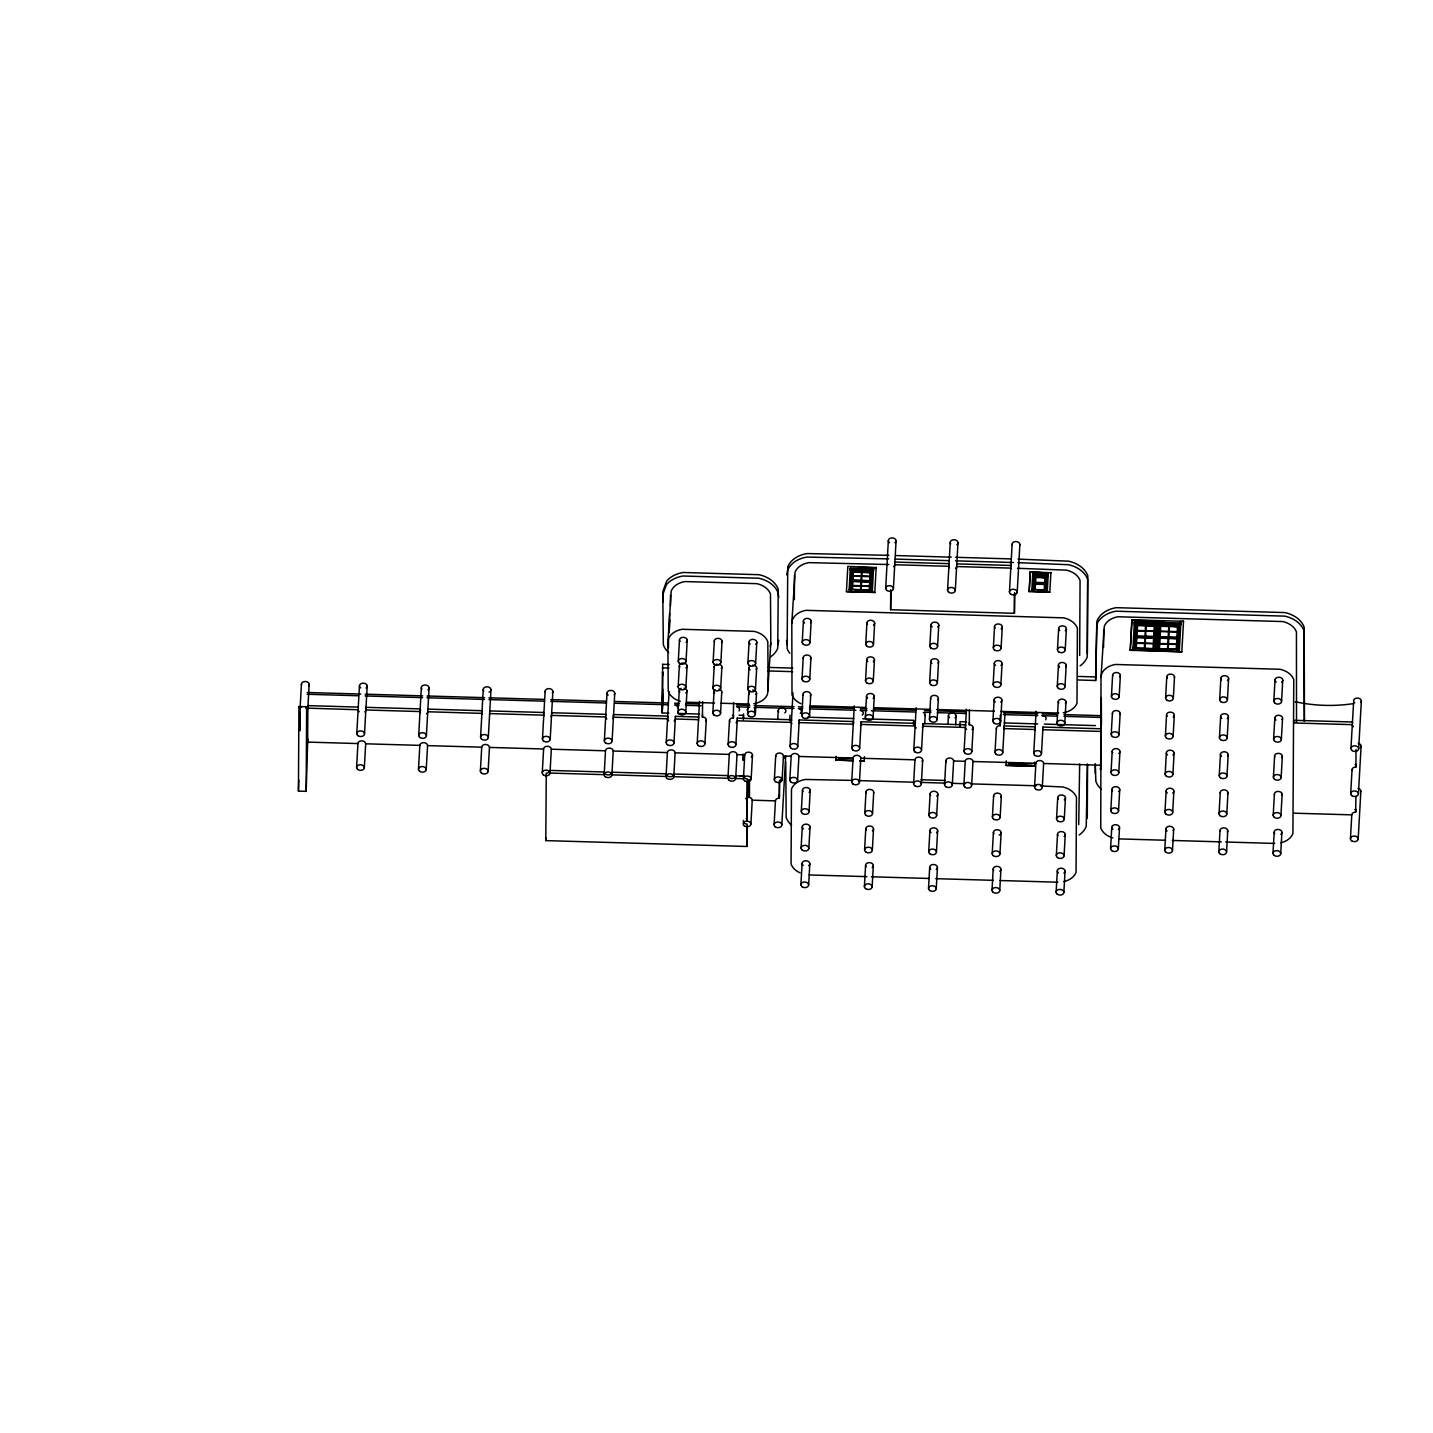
<?xml version="1.0" encoding="UTF-8"?>
<svg xmlns="http://www.w3.org/2000/svg" width="1433" height="1433" viewBox="0 0 1433 1433"><rect width="100%" height="100%" fill="white"/><g stroke="black" fill="none" stroke-linecap="round" stroke-linejoin="round"><path stroke-width="1.5" d="M298.44 791.106L298.906 706.541L306.644 706.756L307.844 708.278L307.647 742.097L306.178 791.338L298.44 791.106L298.781 779.91M299.981 729.2L300.106 708.045L298.906 706.541M300.106 730.776L300.214 711.735M306.178 791.338L306.644 706.756M747.166 826.286L746.915 846.473L545.776 840.616L546.26 775.36M668.799 713.15L662.225 712.953L662.637 664.321M662.942 601.985L662.995 591.077L666.578 581.225A27.191 19.793 3.2 0 1 683.147 572.484L759.096 574.705A27.191 19.793 3.2 0 1 778.244 589.268L777.743 648.146A27.191 19.793 3.2 0 1 770.649 656.816M753.776 703.746A19.381 14.115 3.2 0 0 767.533 694.163L770.811 643.184L770.488 594.05A19.381 14.115 3.2 0 0 756.857 583.661L684.938 581.565A19.381 14.115 3.2 0 0 671.181 591.148L667.868 642.862L668.226 691.279A19.381 14.115 3.2 0 0 680.263 701.239M668.459 647.806L668.495 639.225M669.892 619.826L669.175 632.795L669.623 613.342M670.483 605.89L670.519 595.161M705.735 721.301A3.869 2.812 3.2 0 0 702.403 716.966L702.618 701.615M729.97 721.999A3.869 2.812 3.2 0 1 733.356 717.879L733.571 702.528M743.154 753.973L743.118 760.421L743.333 756.893M743.351 719.617L743.369 715.318L738.98 715.192M743.53 718.238L743.566 713.939M746.915 846.473L747.166 824.1A3.869 2.812 3.2 0 1 743.458 820.446M546.134 775.772L546.278 773.121A3.869 2.812 3.2 0 0 550.165 770.417L604.314 771.993A3.869 2.812 3.2 0 0 608.165 774.931A3.869 2.812 3.2 0 0 612.052 772.226L666.202 773.802A3.869 2.812 3.2 0 0 670.053 776.74A3.869 2.812 3.2 0 0 673.94 774.035L728.089 775.611A3.869 2.812 3.2 0 0 731.941 778.549A3.869 2.812 3.2 0 0 735.828 775.844L743.566 776.059A3.869 2.812 3.2 0 0 747.417 778.997L747.059 821.109L747.399 781.182M748.492 779.713L748.384 797.25L745.608 798.629M749.011 779.731L748.384 797.357L749.387 797.375A3.869 2.812 3.2 0 1 752.235 800.187L775.45 800.868A3.869 2.812 3.2 0 1 779.337 798.163L779.552 782.346M749.441 797.178L749.531 779.642M768.142 690.903L767.819 641.751A19.381 14.115 3.2 0 0 754.188 631.38L682.269 629.284A19.381 14.115 3.2 0 0 668.512 638.867L667.868 642.862M779.337 798.163L779.427 780.609M785.714 761.657L786.198 817.562A27.191 19.793 3.2 0 0 791.589 825.318M789.762 720.674L789.977 715.139M888.8 564.53L808.839 562.632A19.381 14.115 3.2 0 0 795.082 572.215L791.804 623.194L792.001 694.88A19.381 14.115 3.2 0 0 800.975 703.728M794.33 599.746L794.473 575.475M853.298 760.977L835.833 759.992L853.298 760.493M846.437 591.614L874.811 592.438L846.437 591.614L847.817 566.393L876.19 567.701L858.725 567.181M850.288 570.119L850.306 568.238L873.521 568.919L873.503 570.8L851.542 570.101L850.45 589.536M850.969 581.673L850.969 580.741L871.604 581.332L872.178 570.71L871.085 591.077L871.64 580.92M851.542 570.101L872.16 571.176M850.969 581.207L871.604 581.816M852.778 571.498L870.834 572.501L852.778 571.498L852.313 580.365L870.35 580.884L870.834 572.018M859.836 761.156L864.206 761.281L859.836 760.69M855.788 590.217L869.831 590.163M872.16 572.591L872.16 571.642L863.92 571.409M872.321 592.008L872.321 590.127L849.124 589.447M1014.654 592.868L1014.403 613.324L890.627 609.724L890.735 589.679M890.86 591.489L890.627 609.724M913.538 724.525L913.573 720.28L862.738 718.811M913.717 725.241L913.752 720.996M960.146 726.585L959.985 721.641L966.648 721.838M972.022 729.648A3.869 2.812 3.2 0 0 972.864 726.603A3.869 2.812 3.2 0 0 969.299 724.758L969.389 709.944M996.49 729.11A3.869 2.812 3.2 0 1 1000.252 725.671L1000.306 715.085M1006.038 765.419L1034.393 766.261L1006.038 765.419L1006.271 760.833M1008.707 765.15L1008.725 763.27L1031.921 763.95M1010.05 764.291L1010.05 763.359M1014.403 613.324L1014.528 593.298M1050.908 572.322L1049.816 592.241L1029.181 591.632L1030.273 571.731L1050.908 572.806M1029.181 591.632L1030.273 571.731M1032.745 575.439L1032.745 573.576L1048.222 574.024L1048.222 575.905M1033.981 575.421L1046.878 576.281L1033.981 575.421L1033.193 590.503M1034.859 583.912L1046.448 584.252L1033.569 583.41L1034.859 583.912L1034.536 590.127M1033.605 582.998L1045.212 583.106M1035.217 576.818L1045.535 577.589L1035.217 576.818L1034.895 583.034M1038.656 590.253L1044.854 589.966M1045.212 582.873L1045.535 577.123M1046.09 589.948L1046.09 590.88L1046.878 575.797M1047.326 591.811L1047.344 589.93L1031.867 589.465M1049.816 592.241L1029.181 591.166M1079.658 763.986L1078.727 824.62M1087.396 763.968L1086.25 826.304A27.191 19.793 3.2 0 1 1079.174 834.991M1087.271 818.404L1087.557 764.9M1095.188 763.646L1095.887 781.487A27.191 19.793 3.2 0 0 1101.278 789.243M1078.189 679.976L1095.654 680.496L1096.747 624.645A27.191 19.793 3.2 0 1 1116.056 611.21L1284.846 616.136A27.191 19.793 3.2 0 1 1303.976 630.699L1304.281 721.283M1095.314 773.533L1095.367 764.577M1095.654 680.496L1096.944 621.116A27.191 19.793 3.2 0 1 1116.253 607.664L1285.043 612.59A27.191 19.793 3.2 0 1 1304.173 627.17L1304.46 720.835M1296.525 722.304L1296.435 631.953A19.381 14.115 3.2 0 0 1282.786 621.564L1118.045 616.763A19.381 14.115 3.2 0 0 1104.288 626.346L1101.01 677.325L1100.759 827.934A19.381 14.115 3.2 0 0 1112.814 837.911M1101.243 763.538L1100.562 769.736L1101.278 719.76M1101.458 724.65L1101.278 697.531M1103.571 647.465L1103.679 629.606M1183.515 621.313L1181.831 651.818L1130.261 650.313L1131.945 619.808L1183.515 621.313L1179.216 621.653M1130.261 650.313L1131.945 619.808M1134.399 624.913L1134.417 621.635L1180.846 622.997L1180.828 624.878M1155.571 637.38L1134.936 637.255L1155.571 637.864L1154.317 636.467L1136.279 636.413L1136.888 624.895L1154.944 625.415L1154.317 636.933M1135.652 625.379L1135.652 624.448M1135.652 623.498L1156.288 624.573L1135.652 623.498L1134.273 649.185M1136.888 624.895L1154.944 625.899M1141.617 648.988L1153.655 648.862M1154.908 648.844L1154.891 649.794L1156.288 624.107M1157.488 648.916L1157.47 649.865L1158.867 624.179L1179.484 625.254L1158.867 624.179M1172.857 649.901L1158.813 649.024M1159.44 637.972L1178.768 638.527L1158.151 637.47L1159.44 637.972L1158.813 649.489M1158.186 637.04L1178.822 637.649M1160.103 625.576L1178.141 626.561L1160.103 625.576L1159.476 637.094M1176.869 649.543L1158.813 649.256M1181.831 651.818L1130.261 649.848M1293.766 813.174L1351.785 814.858A3.869 2.812 3.2 0 1 1355.672 812.153L1355.887 796.354M1352.161 770.488A3.869 2.812 3.2 0 1 1355.923 767.049L1356.012 749.513M662.745 689.255L662.458 701.901L662.601 671.826L662.798 675.265M662.422 709.425L662.763 694.199L662.225 712.953M1353.522 703.728L1350.943 748.51M1353.451 703.173L1353.451 703.621A110.807 75.949 0.3 0 1 1295.45 701.758L1295.36 702.063M301.432 684.204L300.249 705.394A3.869 2.812 3.2 0 0 301.378 707.436M309.17 684.419L307.844 708.278A3.869 2.812 3.2 0 1 307.307 709.675M356.781 733.606L359.45 685.888M356.602 767.425L357.945 743.566A3.869 2.812 3.2 0 1 361.815 740.861A3.869 2.812 3.2 0 1 365.666 743.799L419.833 745.375A3.869 2.812 3.2 0 1 423.702 742.67A3.869 2.812 3.2 0 1 427.571 745.608L481.721 747.184A3.869 2.812 3.2 0 1 485.608 744.479A3.869 2.812 3.2 0 1 489.459 747.417L543.609 748.993A3.869 2.812 3.2 0 1 547.496 746.288A3.869 2.812 3.2 0 1 551.347 749.208L605.496 750.802A3.869 2.812 3.2 0 1 609.383 748.098A3.869 2.812 3.2 0 1 613.234 751.017L667.384 752.594A3.869 2.812 3.2 0 1 671.271 749.889A3.869 2.812 3.2 0 1 675.122 752.827L729.272 754.403A3.869 2.812 3.2 0 1 733.159 751.698A3.869 2.812 3.2 0 1 737.01 754.636L744.748 754.851A3.869 2.812 3.2 0 1 750.122 752.415A3.869 2.812 3.2 0 1 751.34 757.036M364.519 733.821L367.188 686.12M364.34 767.658L365.666 743.799M418.687 735.416L421.356 687.697M418.49 769.234L419.833 745.375M426.407 735.631L429.076 687.93M426.228 769.467L427.571 745.608M480.574 737.207L483.243 689.506M480.377 771.044L481.721 747.184M488.313 737.44L490.982 689.721M488.116 771.259L489.459 747.417M542.462 739.016L545.131 691.315M542.265 772.853L543.609 748.993M550.2 739.249L552.869 691.53M545.776 840.616L545.919 837.965M551.347 749.208L550.003 773.068L604.171 774.644L605.496 750.802M604.35 740.825L607.019 693.106M612.088 741.058L614.757 693.339M613.234 751.017L611.909 774.877L666.058 776.453L667.384 752.594M666.238 742.634L669.104 691.566M678.293 661.24L679.475 640.049M673.976 742.849L675.462 716.357L698.659 717.019A3.869 2.812 3.2 0 0 698.802 717.754M678.167 686.962L679.349 665.754M675.122 752.827L673.797 776.686L727.946 778.262L729.272 754.403M678.06 711.932L679.242 690.742M686.031 661.473L687.213 640.264M685.905 687.195L687.088 665.987M685.78 712.165L686.98 690.957M697.19 743.53L699.537 701.4M702.403 716.966L702.546 714.315M704.929 743.763L706.254 719.903M713.115 662.261L714.297 641.053M712.971 687.983L714.153 666.775M712.828 712.953L714.01 691.745M720.853 662.494L722.035 641.285M720.709 688.198L721.892 666.99M720.566 713.186L721.748 691.978M728.125 744.444L729.469 720.584M733.356 717.879L733.499 715.228A3.869 2.812 3.2 0 0 732.496 715.282M735.863 744.658L737.35 718.148L791.5 719.742A3.869 2.812 3.2 0 0 791.625 720.477M737.01 754.636L735.684 778.495L743.422 778.71L744.748 754.851M747.883 663.282L749.083 642.074M747.739 688.986L748.94 667.796M747.614 713.974L748.796 692.766M755.621 663.497L756.803 642.306M755.478 689.219L756.678 668.011M751.161 778.943L752.486 755.084M755.352 714.189L756.534 692.981M750.91 824.047L752.235 800.187M774.357 779.624L775.701 755.764M777.725 719.527L778.209 710.696M774.107 824.727L775.45 800.868M780.269 781.361L780.376 779.606M782.096 779.839L783.439 755.979A3.869 2.812 3.2 0 0 779.068 753.059A3.869 2.812 3.2 0 0 775.826 756.499M781.845 824.942L785.696 756.033A3.869 2.812 3.2 0 1 784.567 757.985M790.013 746.235L793.004 692.945M789.834 780.071L791.177 756.212A3.869 2.812 3.2 0 1 795.046 753.507A3.869 2.812 3.2 0 1 798.898 756.445L853.065 758.021A3.869 2.812 3.2 0 1 856.934 755.316A3.869 2.812 3.2 0 1 860.803 758.236L914.953 759.83A3.869 2.812 3.2 0 1 919.825 757.251A3.869 2.812 3.2 0 1 922.153 761.442M802.229 642.306L803.411 621.098M797.751 746.468L799.238 719.957L853.387 721.533A3.869 2.812 3.2 0 0 853.907 722.966M802.032 678.937L803.214 657.729M797.572 780.286L798.898 756.445M801.835 715.551L803.017 694.342M809.967 642.539L811.15 621.331M801.298 811.436L802.48 790.228M809.77 679.152L810.953 657.944M801.101 848.067L802.283 826.859M809.573 715.784L810.756 694.575M800.904 884.68L802.086 863.472M809.036 811.669L810.218 790.461M808.839 848.282L810.021 827.074M808.642 884.913L809.824 863.705M835.833 760.457L836.066 756.337M849.106 590.396L850.306 568.238M850.45 590.486L851.023 580.329M851.775 590.109L852.259 581.243M852.868 581.941L852.671 585.47L860.731 585.703L860.928 582.174M852.975 579.702L853.172 576.173L861.233 576.406L861.036 579.935M851.918 748.044L854.265 705.914M861.573 582.192L861.376 585.721L869.437 585.954L869.634 582.425M861.681 579.953L861.878 576.424L869.938 576.657L869.741 580.186M851.721 781.881L853.065 758.021M859.657 748.277L861.126 721.766L915.275 723.343A3.869 2.812 3.2 0 0 915.418 724.077M865.729 644.169L866.929 622.961M869.831 590.629L870.315 581.762M859.46 782.096L860.803 758.236M865.532 680.782L866.714 659.574M865.335 717.396L866.517 696.205M873.521 568.919L872.321 591.059L855.447 590.575M864.206 761.281L864.439 756.696M874.811 592.438L876.19 567.235M873.467 644.384L874.649 623.176M864.798 813.299L865.998 792.091M873.27 681.015L874.452 659.807M864.601 849.912L865.783 828.704M873.073 717.628L874.255 696.42M864.404 886.543L865.586 865.335M872.536 813.514L873.718 792.306M885.684 588.354L888.335 540.653M872.339 850.145L873.521 828.937M872.142 886.758L873.324 865.55M893.404 588.587L896.073 540.868M913.806 749.853L916.153 707.723M913.609 783.672L914.953 759.83M921.544 750.086L923.013 723.575L965.573 724.811A3.869 2.812 3.2 0 0 965.699 725.546M921.347 783.905L922.691 760.045M924.715 723.826L925.199 714.995M929.856 646.032L931.038 624.824M929.641 682.645L930.841 661.455M929.444 719.276L930.626 698.068M937.576 646.265L938.776 625.057M928.924 815.162L930.107 793.954M937.379 682.878L938.561 661.67M928.709 851.793L929.91 830.585M937.182 719.491L938.364 698.301M928.512 888.406L929.695 867.198M947.571 590.163L950.24 542.444M936.645 815.395L937.845 794.187M936.448 852.008L937.63 830.8M936.251 888.639L937.433 867.431M955.309 590.396L957.978 542.677M944.562 784.585L945.887 760.726M947.912 724.507L948.413 715.658M952.3 784.8L953.626 760.959A3.869 2.812 3.2 0 0 948.771 758.093A3.869 2.812 3.2 0 0 946.407 762.159M955.65 724.811L956.151 715.891M964.087 751.322L966.451 709.192M963.907 785.141L965.233 761.299A3.869 2.812 3.2 0 1 969.12 758.594A3.869 2.812 3.2 0 1 972.971 761.514L1035.898 763.252A3.869 2.812 3.2 0 1 1039.785 760.547A3.869 2.812 3.2 0 1 1043.636 763.484L1100.651 765.24M969.299 724.758L969.46 722.107M971.825 751.555L973.15 727.695M971.646 785.374L972.971 761.514M993.356 647.877L994.538 626.687M993.141 684.508L994.341 663.3M992.944 721.121L994.126 699.913M995.039 752.218L996.365 728.376M1001.094 648.11L1002.276 626.902M992.424 817.025L993.606 795.817M1000.879 684.723L1002.079 663.533M992.209 853.638L993.409 832.43M1000.252 725.671L1000.395 723.02A3.869 2.812 3.2 0 0 999.392 723.074M1000.682 721.354L1001.864 700.146M992.012 890.251L993.194 869.061M1009.459 591.972L1012.128 544.253M1002.778 752.45L1004.999 712.559M1000.162 817.24L1001.345 796.031M999.947 853.871L1001.148 832.663M999.75 890.484L1000.933 869.276M1017.197 592.187L1019.866 544.486M1031.85 590.414L1032.745 573.576M1035.199 589.465L1035.468 584.61M1033.748 753.346L1036.095 711.216M1044.227 589.733L1044.496 584.879M1034.393 766.261L1034.626 762.123M1044.836 590.432L1045.159 584.216M1034.554 787.111L1035.898 763.252M1048.222 574.024L1047.326 590.862L1037.492 590.629M1041.486 753.579L1042.973 727.068L1100.992 728.77M1042.293 787.344L1043.636 763.484M1057.464 649.758L1058.647 628.55M1057.267 686.371L1058.45 665.163M1057.052 723.002L1058.253 701.794M1065.203 649.973L1066.385 628.782M1056.533 818.888L1057.715 797.679M1065.006 686.604L1066.188 665.396M1056.336 855.501L1057.518 834.311M1064.791 723.217L1065.991 702.027M1056.121 892.132L1057.321 870.924M1064.271 819.121L1065.453 797.912M1064.074 855.734L1065.256 834.525M1063.859 892.347L1065.059 871.157M1101.01 704.087L1101.26 699.68M1100.813 724.632L1101.296 714.368M1100.562 769.736L1100.795 765.437M1111.435 696.438L1112.617 675.23M1111.22 734.466L1112.42 713.258M1111.023 772.53L1112.205 751.322M1110.808 810.576L1111.99 789.368M1110.593 848.605L1111.775 827.396M1119.173 696.671L1120.355 675.462M1118.958 734.699L1120.14 713.491M1118.761 772.745L1119.943 751.537M1118.546 810.809L1119.728 789.601M1118.331 848.838L1119.513 827.629M1132.93 649.095L1134.417 621.635M1135.599 648.809L1136.226 637.291M1136.835 637.99L1136.566 642.844L1144.627 643.077L1144.895 638.222M1136.942 635.75L1137.211 630.896L1145.272 631.129L1145.003 635.983M1145.54 638.24L1145.272 643.095L1153.332 643.345L1153.601 638.473M1145.648 636.001L1145.916 631.147L1153.977 631.38L1153.708 636.234M1154.944 625.415L1154.317 636.7L1136.279 636.18M1153.655 649.328L1154.282 637.828M1156.144 649.758L1157.631 623.265M1160.049 638.67L1159.781 643.524L1167.841 643.757L1168.11 638.903M1160.157 636.431L1160.425 631.577L1168.486 631.81L1168.217 636.664M1168.755 638.921L1168.486 643.775L1176.547 644.008L1176.815 639.154M1168.862 636.682L1169.131 631.828L1177.192 632.06L1176.905 636.915M1165.584 698.014L1166.784 676.806M1165.387 736.043L1166.569 714.852M1165.172 774.107L1166.355 752.898M1164.957 812.153L1166.14 790.962M1164.76 850.181L1165.943 828.99M1173.322 698.247L1174.505 677.039M1176.869 650.009L1177.478 638.491M1177.532 637.613L1178.159 626.096M1173.125 736.275L1174.308 715.067M1178.105 649.525L1179.502 624.788M1178.105 650.457L1178.822 638.115L1170.564 637.882M1179.359 650.439L1180.846 622.997M1172.91 774.322L1174.093 753.131M1172.696 812.386L1173.878 791.177M1172.481 850.414L1173.681 829.205M1219.68 699.591L1220.862 678.4M1219.465 737.637L1220.647 716.428M1219.25 775.683L1220.45 754.475M1219.053 813.729L1220.235 792.539M1218.838 851.775L1220.02 830.567M1227.418 699.823L1228.6 678.615M1227.203 737.852L1228.386 716.643M1226.988 775.916L1228.188 754.707M1226.791 813.962L1227.974 792.754M1226.576 851.99L1227.759 830.782M1273.83 701.185L1275.012 679.976M1273.615 739.213L1274.815 718.005M1273.418 777.259L1274.6 756.051M1273.203 815.323L1274.385 794.115M1272.988 853.351L1274.188 832.143M1281.568 701.4L1282.75 680.191M1281.353 739.428L1282.553 718.238M1281.156 777.492L1282.338 756.284M1280.941 815.538L1282.123 794.33M1280.726 853.566L1281.908 832.376M1350.692 793.613L1352.035 769.754M1350.441 838.717L1351.785 814.858M1355.923 767.049L1356.066 764.398A3.869 2.812 3.2 0 0 1355.063 764.47M1358.681 748.742L1361.35 701.024M1355.672 812.153L1355.815 809.502A3.869 2.812 3.2 0 0 1354.812 809.573M1358.43 793.846L1361.099 746.127M1358.179 838.95L1360.848 791.231M307.468 743.512L307.79 739.446A3.869 2.812 3.2 0 0 307.665 738.712M770.202 646.462L770.811 643.184M786.735 574.884L787.559 570.513A27.191 19.793 3.2 0 1 806.851 557.079L888.639 558.888M777.94 644.617L778.746 640.246M791.804 623.194L792.413 619.916A19.381 14.115 3.2 0 1 806.17 610.333L1063.752 617.856A19.381 14.115 3.2 0 1 1077.401 628.245L1076.989 703.191A19.381 14.115 3.2 0 1 1063.232 712.774M1079.658 655.49L1080.07 580.526A19.381 14.115 3.2 0 0 1066.421 570.137L1017.537 568.292M1087.378 653.645L1087.808 575.744A27.191 19.793 3.2 0 0 1068.678 561.181L1018.093 559.121M1101.01 677.325L1101.619 674.047A19.381 14.115 3.2 0 1 1115.376 664.464L1280.117 669.283A19.381 14.115 3.2 0 1 1293.766 679.654L1292.924 833.54A19.381 14.115 3.2 0 1 1280.78 842.819M300.196 708.009L300.106 708.045A3.869 2.812 3.2 0 0 300.231 708.78M739.858 776.292L744.246 775.575M888.836 555.341L807.048 553.55A27.191 19.793 3.2 0 0 787.756 566.984L787.129 648.415A27.191 19.793 3.2 0 0 789.816 653.287M895.518 555.538L951.225 557.168M955.686 557.294L1011.393 558.924M895.32 559.085L948.807 560.643M955.489 560.84L1013.436 562.524M1017.896 562.65L1068.481 564.709A27.191 19.793 3.2 0 1 1087.611 579.272L1087.181 657.174A27.191 19.793 3.2 0 1 1080.106 665.843M1030.273 572.197L1040.591 572.501M850.306 569.188L873.503 569.868M1032.745 574.508L1048.222 574.955M852.778 571.731L870.834 572.251M1035.217 577.051L1045.535 577.356M1034.859 584.145L1045.159 584.449M852.313 580.132L870.35 580.652M851.005 580.795L861.323 581.099M852.259 581.476L870.315 582.013M1038.656 590.02L1044.836 590.199M855.806 589.984L869.831 590.396M1131.945 620.274L1164.169 621.206M1134.417 622.585L1180.828 623.946M1137.712 624.501L1156.288 625.039M1136.888 625.128L1154.944 625.666M1160.103 625.809L1178.159 626.328M1159.476 636.843L1177.532 637.38M1134.972 636.843L1139.11 636.969M1149.427 637.255L1153.547 637.38M1136.226 637.524L1154.282 638.061M1159.422 638.204L1177.478 638.724M1132.93 648.146L1179.359 649.507M1141.617 648.755L1153.655 649.095M1140.453 649.364L1160.354 649.883M662.655 664.321L669.175 664.5M768.321 667.402L792.807 668.118M1078.386 676.448L1095.851 676.949M662.44 667.85L668.96 668.047M768.124 670.931L792.61 671.647M686.371 702.224L714.565 703.048M721.068 703.227L749.28 704.051M810.147 705.824L865.639 707.454M874.506 707.705L929.999 709.335M936.663 709.514L994.359 711.198M1001.022 711.395L1058.718 713.079M307.217 692.497L360.776 694.056M365.218 694.181L422.699 695.865M427.106 695.99L484.587 697.674M489.011 697.799L544.271 699.411M550.899 699.609L606.159 701.221M614.99 701.471L668.047 703.03M674.674 703.209L679.099 703.352M685.726 703.531L698.982 703.925M736.562 705.018L749.835 705.412M754.242 705.538L794.043 706.702M798.45 706.827L802.874 706.953M809.502 707.15L853.71 708.439M860.337 708.636L866.983 708.833M873.611 709.013L915.597 710.249M924.392 710.499L930.948 710.696M937.522 710.893L965.932 711.717M1003.405 712.81L1037.814 713.813M1042.167 713.939L1057.464 714.386M1064.038 714.583L1101.225 715.658M307.128 694.253L358.447 695.757M365.128 695.954L422.592 697.638M427.016 697.764L484.479 699.429M488.904 699.573L544.164 701.185M550.791 701.364L606.052 702.976M614.9 703.245L667.939 704.785M674.585 704.982L678.991 705.108M685.637 705.305L701.095 705.753M736.472 706.791L749.728 707.168M754.152 707.311L793.936 708.457M798.36 708.601L802.785 708.726M809.412 708.923L855.823 710.266M860.248 710.41L866.875 710.589M871.3 710.732L915.508 712.022M924.303 712.273L930.859 712.47M937.415 712.649L965.842 713.491M1003.315 714.583L1037.725 715.586M1042.06 715.712L1057.375 716.16M1063.931 716.339L1101.117 717.431M677.576 713.401L699.519 714.046M807.478 717.199L853.889 718.542M1004.39 722.931L1037.689 723.916M1044.352 724.095L1095.403 725.6M1100.831 731.421L1042.812 729.719A3.869 2.812 3.2 0 1 1042.687 730.454M357.945 743.566L307.647 742.097A3.869 2.812 3.2 0 0 307.522 741.363M783.439 755.979L791.177 756.212M953.626 760.959L965.233 761.299M838.52 758.29L853.28 758.738M1027.425 764.147L1011.376 763.449L1027.425 764.398M1008.707 764.201L1019.257 764.505M920.917 779.749L945.225 780.466M851.918 780.394L805.239 779.462A19.381 14.115 3.2 0 0 791.482 789.046L791.07 864.009A19.381 14.115 3.2 0 0 800.044 872.858M858.582 780.591L914.057 782.221M920.72 782.4L945.135 783.117M951.781 783.314L965.108 783.708M971.771 783.905L1036.131 785.768M1040.555 785.911L1062.82 786.986A19.381 14.115 3.2 0 1 1076.47 797.375L1076.058 872.339A19.381 14.115 3.2 0 1 1063.913 881.6M1118.922 838.896L1165.638 840.257M1172.319 840.454L1221.256 841.87M1225.717 842.013L1274.654 843.428M809.215 874.954L866.929 876.638M871.354 876.781L929.068 878.465M935.731 878.662L993.427 880.346M1000.091 880.525L1057.787 882.209M305.784 708.081L358.125 709.747A3.869 2.812 3.2 0 0 359.253 711.771M786.556 640.479L787.326 644.886M778.8 597.203L778.047 592.796A27.191 19.793 3.2 0 0 758.899 578.233L682.932 576.012A27.191 19.793 3.2 0 0 666.381 584.754L662.798 594.605L663.336 644.814A27.191 19.793 3.2 0 0 668.727 652.57M867.431 624.376A3.869 2.812 3.2 0 1 868.577 620.704A3.869 2.812 3.2 0 1 873.754 621.349A3.869 2.812 3.2 0 1 873.521 625.146M803.34 658.464A3.869 2.812 3.2 0 1 807.603 655.06A3.869 2.812 3.2 0 1 810.433 659.341M364.716 711.932A3.869 2.812 3.2 0 0 365.863 709.98L420.012 711.556A3.869 2.812 3.2 0 0 420.532 712.971M365.487 708.708A3.869 2.812 3.2 0 0 366.006 707.329L420.156 708.905A3.869 2.812 3.2 0 0 420.675 710.32M358.393 707.83A3.869 2.812 3.2 0 1 358.268 707.096L307.988 705.627A3.869 2.812 3.2 0 1 307.844 706.362M360.579 687.912A3.869 2.812 3.2 0 1 360.597 683.935A3.869 2.812 3.2 0 1 366.078 684.096A3.869 2.812 3.2 0 1 366.042 688.073M867.843 661.598A3.869 2.812 3.2 0 1 867.861 657.622A3.869 2.812 3.2 0 1 873.342 657.783A3.869 2.812 3.2 0 1 873.306 661.759M931.952 663.479A3.869 2.812 3.2 0 1 931.755 659.664A3.869 2.812 3.2 0 1 936.931 659.323A3.869 2.812 3.2 0 1 938.042 663.067M995.039 628.102A3.869 2.812 3.2 0 1 996.204 624.412A3.869 2.812 3.2 0 1 1001.38 625.075A3.869 2.812 3.2 0 1 1001.13 628.872M867.646 698.229A3.869 2.812 3.2 0 1 867.664 694.235A3.869 2.812 3.2 0 1 873.127 694.396A3.869 2.812 3.2 0 1 873.109 698.39M1112.51 790.801A3.869 2.812 3.2 0 1 1113.656 787.111A3.869 2.812 3.2 0 1 1118.833 787.756A3.869 2.812 3.2 0 1 1118.582 791.553M932.149 626.848A3.869 2.812 3.2 0 1 932.184 622.871A3.869 2.812 3.2 0 1 937.648 623.033A3.869 2.812 3.2 0 1 937.63 627.009M1059.775 630.574A3.869 2.812 3.2 0 1 1059.793 626.597A3.869 2.812 3.2 0 1 1065.256 626.758A3.869 2.812 3.2 0 1 1065.238 630.735M930.751 698.802A3.869 2.812 3.2 0 1 935.015 695.399A3.869 2.812 3.2 0 1 937.845 699.68M1112.904 829.438A3.869 2.812 3.2 0 1 1112.922 825.444A3.869 2.812 3.2 0 1 1118.403 825.605A3.869 2.812 3.2 0 1 1118.367 829.582M1058.754 703.209A3.869 2.812 3.2 0 1 1062.122 699.089A3.869 2.812 3.2 0 1 1065.453 703.406M995.254 701.955A3.869 2.812 3.2 0 1 995.272 697.961A3.869 2.812 3.2 0 1 1000.753 698.122A3.869 2.812 3.2 0 1 1000.718 702.116M1274.689 833.576A3.869 2.812 3.2 0 1 1275.836 829.886A3.869 2.812 3.2 0 1 1281.012 830.531A3.869 2.812 3.2 0 1 1280.78 834.328M1167.053 831.015A3.869 2.812 3.2 0 1 1166.856 827.199A3.869 2.812 3.2 0 1 1172.033 826.859A3.869 2.812 3.2 0 1 1173.143 830.603M995.451 665.324A3.869 2.812 3.2 0 1 995.487 661.347A3.869 2.812 3.2 0 1 1000.95 661.509A3.869 2.812 3.2 0 1 1000.933 665.485M1059.578 667.205A3.869 2.812 3.2 0 1 1059.363 663.389A3.869 2.812 3.2 0 1 1064.54 663.031A3.869 2.812 3.2 0 1 1065.65 666.793M1112.707 752.737A3.869 2.812 3.2 0 1 1113.871 749.065A3.869 2.812 3.2 0 1 1119.048 749.71A3.869 2.812 3.2 0 1 1118.797 753.507M804.54 623.122A3.869 2.812 3.2 0 1 804.325 619.325A3.869 2.812 3.2 0 1 809.52 618.966A3.869 2.812 3.2 0 1 810.63 622.728M803.143 695.077A3.869 2.812 3.2 0 1 807.406 691.673A3.869 2.812 3.2 0 1 810.218 695.972M1275.925 720.029A3.869 2.812 3.2 0 1 1275.728 716.213A3.869 2.812 3.2 0 1 1280.905 715.873A3.869 2.812 3.2 0 1 1282.016 719.617M746.199 818.53A3.869 2.812 3.2 0 1 747.202 818.458M1276.14 682.001A3.869 2.812 3.2 0 1 1276.158 678.006A3.869 2.812 3.2 0 1 1281.639 678.167A3.869 2.812 3.2 0 1 1281.604 682.162M778.477 795.566A3.869 2.812 3.2 0 1 779.48 795.512M754.492 708.601A3.869 2.812 3.2 0 1 754.475 711.413M747.399 710.535A3.869 2.812 3.2 0 1 748.42 707.83M301.557 684.938A3.869 2.812 3.2 0 1 305.82 681.535A3.869 2.812 3.2 0 1 308.65 685.816M873.002 830.334A3.869 2.812 3.2 0 1 872.375 830.889M866.302 830.137A3.869 2.812 3.2 0 1 869.168 826.017A3.869 2.812 3.2 0 1 873.396 829.653M1167.483 754.922A3.869 2.812 3.2 0 1 1167.501 750.946A3.869 2.812 3.2 0 1 1172.964 751.107A3.869 2.812 3.2 0 1 1172.946 755.084M778.728 712.129A3.869 2.812 3.2 0 1 779.874 708.439A3.869 2.812 3.2 0 1 785.051 709.084A3.869 2.812 3.2 0 1 784.8 712.882M1058.432 872.948A3.869 2.812 3.2 0 1 1058.45 868.971A3.869 2.812 3.2 0 1 1063.931 869.115A3.869 2.812 3.2 0 1 1063.913 873.109M1221.382 679.815A3.869 2.812 3.2 0 1 1222.528 676.125A3.869 2.812 3.2 0 1 1227.705 676.788A3.869 2.812 3.2 0 1 1227.454 680.585M1274.51 794.849A3.869 2.812 3.2 0 1 1278.272 791.41A3.869 2.812 3.2 0 1 1281.998 795.064M866.123 792.825A3.869 2.812 3.2 0 1 869.867 789.386A3.869 2.812 3.2 0 1 873.593 793.04M930.608 795.387A3.869 2.812 3.2 0 1 931.772 791.697A3.869 2.812 3.2 0 1 936.949 792.342A3.869 2.812 3.2 0 1 936.698 796.139M1274.725 756.785A3.869 2.812 3.2 0 1 1278.988 753.382A3.869 2.812 3.2 0 1 1281.801 757.681M931.02 832.609A3.869 2.812 3.2 0 1 931.038 828.614A3.869 2.812 3.2 0 1 936.519 828.776A3.869 2.812 3.2 0 1 936.501 832.77M930.823 869.222A3.869 2.812 3.2 0 1 930.841 865.245A3.869 2.812 3.2 0 1 936.322 865.407A3.869 2.812 3.2 0 1 936.286 869.383M1221.776 718.452A3.869 2.812 3.2 0 1 1221.794 714.458A3.869 2.812 3.2 0 1 1227.275 714.619A3.869 2.812 3.2 0 1 1227.239 718.614M993.714 870.476A3.869 2.812 3.2 0 1 994.86 866.786A3.869 2.812 3.2 0 1 1000.037 867.449A3.869 2.812 3.2 0 1 999.786 871.246M1000.001 834.615A3.869 2.812 3.2 0 1 999.195 835.045M993.911 833.863A3.869 2.812 3.2 0 1 996.777 829.743A3.869 2.812 3.2 0 1 1001.004 833.379M993.732 796.551A3.869 2.812 3.2 0 1 997.995 793.148A3.869 2.812 3.2 0 1 1000.807 797.429M1058.235 799.112A3.869 2.812 3.2 0 1 1059.381 795.422A3.869 2.812 3.2 0 1 1064.558 796.067A3.869 2.812 3.2 0 1 1064.307 799.865M1058.02 835.726A3.869 2.812 3.2 0 1 1059.184 832.036A3.869 2.812 3.2 0 1 1064.361 832.698A3.869 2.812 3.2 0 1 1064.11 836.496M1221.561 756.499A3.869 2.812 3.2 0 1 1221.364 752.683A3.869 2.812 3.2 0 1 1226.541 752.343A3.869 2.812 3.2 0 1 1227.651 756.105M1220.361 793.273A3.869 2.812 3.2 0 1 1224.624 789.87A3.869 2.812 3.2 0 1 1227.436 794.151M1167.268 792.986A3.869 2.812 3.2 0 1 1167.286 788.992A3.869 2.812 3.2 0 1 1172.767 789.153A3.869 2.812 3.2 0 1 1172.731 793.148M1220.146 831.301A3.869 2.812 3.2 0 1 1224.409 827.898A3.869 2.812 3.2 0 1 1227.239 832.179M1112.742 675.964A3.869 2.812 3.2 0 1 1117.006 672.561A3.869 2.812 3.2 0 1 1119.836 676.86M1112.545 713.992A3.869 2.812 3.2 0 1 1116.289 710.553A3.869 2.812 3.2 0 1 1120.015 714.225M802.999 791.661A3.869 2.812 3.2 0 1 804.146 787.971A3.869 2.812 3.2 0 1 809.323 788.616A3.869 2.812 3.2 0 1 809.072 792.413M803.411 828.883A3.869 2.812 3.2 0 1 803.429 824.889A3.869 2.812 3.2 0 1 808.893 825.05A3.869 2.812 3.2 0 1 808.875 829.044M803.214 865.496A3.869 2.812 3.2 0 1 803.232 861.52A3.869 2.812 3.2 0 1 808.696 861.681A3.869 2.812 3.2 0 1 808.678 865.657M1167.071 716.267A3.869 2.812 3.2 0 1 1168.235 712.577A3.869 2.812 3.2 0 1 1173.412 713.24A3.869 2.812 3.2 0 1 1173.161 717.037M1167.286 678.239A3.869 2.812 3.2 0 1 1170.152 674.119A3.869 2.812 3.2 0 1 1174.379 677.773M866.087 866.75A3.869 2.812 3.2 0 1 867.252 863.06A3.869 2.812 3.2 0 1 872.428 863.723A3.869 2.812 3.2 0 1 872.178 867.52M1035.36 727.588A3.869 2.812 3.2 0 1 1035.235 726.853L1004.246 725.94A3.869 2.812 3.2 0 1 1003.727 727.337M1042.973 727.068A3.869 2.812 3.2 0 1 1042.83 727.803M737.35 718.148A3.869 2.812 3.2 0 1 737.207 718.882M1035.217 730.239A3.869 2.812 3.2 0 1 1035.074 729.504L1004.103 728.591A3.869 2.812 3.2 0 1 1003.96 729.325M966.541 729.487A3.869 2.812 3.2 0 1 965.43 727.462L922.87 726.226A3.869 2.812 3.2 0 1 922.35 727.624M736.06 722.769A3.869 2.812 3.2 0 0 737.207 720.799L791.356 722.393A3.869 2.812 3.2 0 0 791.858 723.808M698.641 720.405A3.869 2.812 3.2 0 1 698.516 719.671L675.319 719.008A3.869 2.812 3.2 0 1 674.173 720.96M923.013 723.575A3.869 2.812 3.2 0 1 922.888 724.292M861.126 721.766A3.869 2.812 3.2 0 1 860.606 723.163M799.238 719.957A3.869 2.812 3.2 0 1 799.112 720.692M668.226 717.557A3.869 2.812 3.2 0 1 667.724 716.124L613.575 714.548A3.869 2.812 3.2 0 1 613.037 715.945M675.462 716.357A3.869 2.812 3.2 0 1 675.319 717.073M605.962 715.049A3.869 2.812 3.2 0 1 605.837 714.315L551.687 712.738A3.869 2.812 3.2 0 1 551.544 713.455M544.074 713.24A3.869 2.812 3.2 0 1 543.949 712.506L489.781 710.929A3.869 2.812 3.2 0 1 489.656 711.664M482.187 711.449A3.869 2.812 3.2 0 1 482.043 710.714L427.894 709.12A3.869 2.812 3.2 0 1 427.768 709.854M893.601 566.68A3.869 2.812 3.2 0 0 894.747 564.727L948.897 566.304A3.869 2.812 3.2 0 0 949.416 567.737M894.765 562.811A3.869 2.812 3.2 0 0 894.891 562.076L949.04 563.653A3.869 2.812 3.2 0 0 949.183 564.387M1011.071 566.196A3.869 2.812 3.2 0 1 1010.946 565.462L956.778 563.885A3.869 2.812 3.2 0 1 956.653 564.602M1010.91 568.847A3.869 2.812 3.2 0 1 1010.784 568.113L956.635 566.537A3.869 2.812 3.2 0 1 956.492 567.253M956.116 567.934A3.869 2.812 3.2 0 1 955.489 568.489M1352.555 722.734A3.869 2.812 3.2 0 1 1352.43 721.999L1294.411 720.315L1294.25 722.966L1352.286 724.65A3.869 2.812 3.2 0 0 1353.397 726.692M679.994 641.465A3.869 2.812 3.2 0 1 681.141 637.775A3.869 2.812 3.2 0 1 686.317 638.437A3.869 2.812 3.2 0 1 686.067 642.235M750.193 644.098A3.869 2.812 3.2 0 1 750.211 640.103A3.869 2.812 3.2 0 1 755.693 640.264A3.869 2.812 3.2 0 1 755.675 644.259M752.683 690.061A3.869 2.812 3.2 0 1 755.997 694.378M749.298 694.181A3.869 2.812 3.2 0 1 749.943 690.796M684.114 688.145A3.869 2.812 3.2 0 1 685.834 692.927M679.744 692.157A3.869 2.812 3.2 0 1 681.177 688.342M679.869 667.187A3.869 2.812 3.2 0 1 681.015 663.497A3.869 2.812 3.2 0 1 686.192 664.142A3.869 2.812 3.2 0 1 685.941 667.939M719.044 664.196A3.869 2.812 3.2 0 1 721.354 668.387M714.279 667.509A3.869 2.812 3.2 0 1 717.037 664.142M714.422 641.787A3.869 2.812 3.2 0 1 718.685 638.384A3.869 2.812 3.2 0 1 721.498 642.683M714.53 693.178A3.869 2.812 3.2 0 1 715.157 689.792M718.9 689.166A3.869 2.812 3.2 0 1 721.623 692.694M752.809 665.073A3.869 2.812 3.2 0 1 756.14 669.408M750.05 669.82A3.869 2.812 3.2 0 1 750.068 665.826M675.731 705.269A3.869 2.812 3.2 0 1 677.648 707.759M1042.293 715.497A3.869 2.812 3.2 0 1 1045.624 719.814M949.542 717.7A3.869 2.812 3.2 0 1 949.56 713.706A3.869 2.812 3.2 0 1 955.023 713.867A3.869 2.812 3.2 0 1 955.005 717.843M923.282 712.488A3.869 2.812 3.2 0 1 925.073 715.712M916.26 728.018A3.869 2.812 3.2 0 1 915.132 725.994L860.982 724.417A3.869 2.812 3.2 0 1 860.463 725.814M853.369 724.919A3.869 2.812 3.2 0 1 853.244 724.184L799.095 722.608A3.869 2.812 3.2 0 1 798.951 723.343M860.463 710.374A3.869 2.812 3.2 0 1 862.164 715.139M799.507 708.887A3.869 2.812 3.2 0 1 800.277 713.329M737.619 707.078A3.869 2.812 3.2 0 1 739.016 710.965M668.692 720.799A3.869 2.812 3.2 0 1 667.581 718.775L613.414 717.199A3.869 2.812 3.2 0 1 612.894 718.596M606.804 718.99A3.869 2.812 3.2 0 1 605.675 716.966L551.526 715.389A3.869 2.812 3.2 0 1 551.006 716.787M543.913 715.891A3.869 2.812 3.2 0 1 543.788 715.157L489.638 713.58A3.869 2.812 3.2 0 1 489.513 714.315M482.025 714.082A3.869 2.812 3.2 0 1 481.9 713.365L427.751 711.771A3.869 2.812 3.2 0 1 426.604 713.741M421.857 689.112A3.869 2.812 3.2 0 1 423.004 685.44A3.869 2.812 3.2 0 1 428.18 686.085A3.869 2.812 3.2 0 1 427.948 689.882M489.835 691.691A3.869 2.812 3.2 0 1 489.029 692.103M483.745 690.921A3.869 2.812 3.2 0 1 486.611 686.801A3.869 2.812 3.2 0 1 490.838 690.455M545.256 692.032A3.869 2.812 3.2 0 1 549.52 688.646A3.869 2.812 3.2 0 1 552.332 692.927M608.147 695.13A3.869 2.812 3.2 0 1 607.932 691.333A3.869 2.812 3.2 0 1 613.109 690.975A3.869 2.812 3.2 0 1 614.22 694.736M1354.74 702.833A3.869 2.812 3.2 0 1 1354.525 699.017A3.869 2.812 3.2 0 1 1359.72 698.677A3.869 2.812 3.2 0 1 1360.831 702.421M1358.251 743.315A3.869 2.812 3.2 0 1 1360.58 747.524M1358 788.419A3.869 2.812 3.2 0 1 1360.723 791.947M889.463 542.677A3.869 2.812 3.2 0 1 889.481 538.683A3.869 2.812 3.2 0 1 894.962 538.844A3.869 2.812 3.2 0 1 894.944 542.838M950.742 543.877A3.869 2.812 3.2 0 1 951.888 540.187A3.869 2.812 3.2 0 1 957.083 540.832A3.869 2.812 3.2 0 1 956.832 544.63M1012.253 544.988A3.869 2.812 3.2 0 1 1016.015 541.549A3.869 2.812 3.2 0 1 1019.723 545.203M852.653 585.918L852.456 589.447L860.516 589.679L860.714 586.151L852.653 585.918M853.387 572.197L853.19 575.726L861.251 575.959L861.448 572.43L853.387 572.197M861.358 586.169L861.161 589.697L869.222 589.93L869.419 586.402L861.358 586.169M862.093 572.448L861.896 575.976L869.956 576.209L870.153 572.681L862.093 572.448M1035.844 577.517L1035.575 582.371L1044.603 582.64L1044.872 577.786L1035.844 577.517M1136.548 643.292L1136.279 648.146L1144.34 648.379L1144.609 643.524L1136.548 643.292M1137.515 625.594L1137.247 630.448L1145.289 630.681L1145.576 625.827L1137.515 625.594M1145.254 643.542L1144.985 648.397L1153.028 648.647L1153.314 643.775L1145.254 643.542M1146.221 625.845L1145.934 630.699L1153.995 630.932L1154.282 626.078L1146.221 625.845M1159.763 643.972L1159.476 648.827L1167.537 649.059L1167.805 644.205L1159.763 643.972M1160.712 626.275L1160.443 631.129L1168.504 631.362L1168.773 626.508L1160.712 626.275M1168.45 644.223L1168.182 649.077L1176.242 649.31L1176.511 644.456L1168.45 644.223M1169.418 626.526L1169.149 631.38L1177.21 631.613L1177.478 626.758L1169.418 626.526M744.282 825.838A3.869 2.812 3.2 0 0 750.767 824.763A3.869 2.812 3.2 0 0 746.056 821.181A3.869 2.812 3.2 0 0 744.282 825.838M1165.871 852.223A3.869 2.812 3.2 0 0 1172.355 851.148A3.869 2.812 3.2 0 0 1167.626 847.548A3.869 2.812 3.2 0 0 1165.871 852.223M1111.721 850.629A3.869 2.812 3.2 0 0 1118.206 849.554A3.869 2.812 3.2 0 0 1113.477 845.972A3.869 2.812 3.2 0 0 1111.721 850.629M1274.116 855.376A3.869 2.812 3.2 0 0 1280.6 854.301A3.869 2.812 3.2 0 0 1275.872 850.7A3.869 2.812 3.2 0 0 1274.116 855.376M802.946 717.575A3.869 2.812 3.2 0 0 809.43 716.5A3.869 2.812 3.2 0 0 804.719 712.918A3.869 2.812 3.2 0 0 802.946 717.575M866.446 719.438A3.869 2.812 3.2 0 0 872.93 718.363A3.869 2.812 3.2 0 0 868.219 714.762A3.869 2.812 3.2 0 0 866.446 719.438M803.358 644.331A3.869 2.812 3.2 0 0 809.842 643.256A3.869 2.812 3.2 0 0 805.113 639.673A3.869 2.812 3.2 0 0 803.358 644.331M1112.133 774.554A3.869 2.812 3.2 0 0 1118.618 773.48A3.869 2.812 3.2 0 0 1113.907 769.879A3.869 2.812 3.2 0 0 1112.133 774.554M930.966 648.056A3.869 2.812 3.2 0 0 937.451 646.982A3.869 2.812 3.2 0 0 932.722 643.399A3.869 2.812 3.2 0 0 930.966 648.056M994.269 686.532A3.869 2.812 3.2 0 0 1000.753 685.458A3.869 2.812 3.2 0 0 996.025 681.875A3.869 2.812 3.2 0 0 994.269 686.532M865.729 851.936A3.869 2.812 3.2 0 0 872.195 850.862A3.869 2.812 3.2 0 0 867.484 847.279A3.869 2.812 3.2 0 0 865.729 851.936M930.572 721.301A3.869 2.812 3.2 0 0 937.039 720.226A3.869 2.812 3.2 0 0 932.328 716.643A3.869 2.812 3.2 0 0 930.572 721.301M744.533 780.734A3.869 2.812 3.2 0 0 751.017 779.659A3.869 2.812 3.2 0 0 746.306 776.077A3.869 2.812 3.2 0 0 744.533 780.734M1274.958 703.209A3.869 2.812 3.2 0 0 1281.424 702.134A3.869 2.812 3.2 0 0 1276.713 698.534A3.869 2.812 3.2 0 0 1274.958 703.209M775.486 781.648A3.869 2.812 3.2 0 0 781.97 780.573A3.869 2.812 3.2 0 0 777.241 776.973A3.869 2.812 3.2 0 0 775.486 781.648M1166.301 776.131A3.869 2.812 3.2 0 0 1172.767 775.056A3.869 2.812 3.2 0 0 1168.056 771.473A3.869 2.812 3.2 0 0 1166.301 776.131M1057.249 894.156A3.869 2.812 3.2 0 0 1063.734 893.081A3.869 2.812 3.2 0 0 1059.005 889.481A3.869 2.812 3.2 0 0 1057.249 894.156M1274.743 741.237A3.869 2.812 3.2 0 0 1281.227 740.162A3.869 2.812 3.2 0 0 1276.498 736.562A3.869 2.812 3.2 0 0 1274.743 741.237M865.514 888.567A3.869 2.812 3.2 0 0 871.998 887.493A3.869 2.812 3.2 0 0 867.287 883.892A3.869 2.812 3.2 0 0 865.514 888.567M865.926 815.323A3.869 2.812 3.2 0 0 872.41 814.249A3.869 2.812 3.2 0 0 867.681 810.648A3.869 2.812 3.2 0 0 865.926 815.323M930.035 817.186A3.869 2.812 3.2 0 0 936.519 816.111A3.869 2.812 3.2 0 0 931.79 812.529A3.869 2.812 3.2 0 0 930.035 817.186M993.338 855.662A3.869 2.812 3.2 0 0 999.822 854.587A3.869 2.812 3.2 0 0 995.093 851.005A3.869 2.812 3.2 0 0 993.338 855.662M929.641 890.43A3.869 2.812 3.2 0 0 936.107 889.356A3.869 2.812 3.2 0 0 931.396 885.773A3.869 2.812 3.2 0 0 929.641 890.43M929.838 853.817A3.869 2.812 3.2 0 0 936.322 852.742A3.869 2.812 3.2 0 0 931.593 849.142A3.869 2.812 3.2 0 0 929.838 853.817M993.141 892.293A3.869 2.812 3.2 0 0 999.607 891.219A3.869 2.812 3.2 0 0 994.896 887.618A3.869 2.812 3.2 0 0 993.141 892.293M993.535 819.049A3.869 2.812 3.2 0 0 1000.019 817.974A3.869 2.812 3.2 0 0 995.308 814.374A3.869 2.812 3.2 0 0 993.535 819.049M1057.661 820.912A3.869 2.812 3.2 0 0 1064.128 819.837A3.869 2.812 3.2 0 0 1059.417 816.255A3.869 2.812 3.2 0 0 1057.661 820.912M1057.447 857.543A3.869 2.812 3.2 0 0 1063.931 856.468A3.869 2.812 3.2 0 0 1059.22 852.868A3.869 2.812 3.2 0 0 1057.447 857.543M1219.967 853.799A3.869 2.812 3.2 0 0 1226.433 852.725A3.869 2.812 3.2 0 0 1221.722 849.124A3.869 2.812 3.2 0 0 1219.967 853.799M866.66 682.807A3.869 2.812 3.2 0 0 873.127 681.732A3.869 2.812 3.2 0 0 868.416 678.149A3.869 2.812 3.2 0 0 866.66 682.807M1220.164 815.771A3.869 2.812 3.2 0 0 1226.648 814.696A3.869 2.812 3.2 0 0 1221.937 811.096A3.869 2.812 3.2 0 0 1220.164 815.771M994.072 723.146A3.869 2.812 3.2 0 0 1000.556 722.071A3.869 2.812 3.2 0 0 995.828 718.488A3.869 2.812 3.2 0 0 994.072 723.146M802.426 813.46A3.869 2.812 3.2 0 0 808.911 812.386A3.869 2.812 3.2 0 0 804.182 808.803A3.869 2.812 3.2 0 0 802.426 813.46M1274.528 779.283A3.869 2.812 3.2 0 0 1281.012 778.209A3.869 2.812 3.2 0 0 1276.301 774.626A3.869 2.812 3.2 0 0 1274.528 779.283M866.858 646.193A3.869 2.812 3.2 0 0 873.342 645.119A3.869 2.812 3.2 0 0 868.613 641.518A3.869 2.812 3.2 0 0 866.858 646.193M1058.378 688.395A3.869 2.812 3.2 0 0 1064.862 687.321A3.869 2.812 3.2 0 0 1060.151 683.738A3.869 2.812 3.2 0 0 1058.378 688.395M1058.181 725.026A3.869 2.812 3.2 0 0 1064.665 723.952A3.869 2.812 3.2 0 0 1059.936 720.351A3.869 2.812 3.2 0 0 1058.181 725.026M802.229 850.091A3.869 2.812 3.2 0 0 808.696 849.017A3.869 2.812 3.2 0 0 803.985 845.416A3.869 2.812 3.2 0 0 802.229 850.091M930.769 684.687A3.869 2.812 3.2 0 0 937.254 683.613A3.869 2.812 3.2 0 0 932.525 680.012A3.869 2.812 3.2 0 0 930.769 684.687M1274.331 817.347A3.869 2.812 3.2 0 0 1280.797 816.273A3.869 2.812 3.2 0 0 1276.086 812.672A3.869 2.812 3.2 0 0 1274.331 817.347M994.466 649.919A3.869 2.812 3.2 0 0 1000.95 648.844A3.869 2.812 3.2 0 0 996.24 645.244A3.869 2.812 3.2 0 0 994.466 649.919M1112.348 736.49A3.869 2.812 3.2 0 0 1118.833 735.416A3.869 2.812 3.2 0 0 1114.104 731.833A3.869 2.812 3.2 0 0 1112.348 736.49M1058.593 651.782A3.869 2.812 3.2 0 0 1065.059 650.707A3.869 2.812 3.2 0 0 1060.348 647.125A3.869 2.812 3.2 0 0 1058.593 651.782M1112.563 698.462A3.869 2.812 3.2 0 0 1119.03 697.387A3.869 2.812 3.2 0 0 1114.319 693.805A3.869 2.812 3.2 0 0 1112.563 698.462M802.014 886.705A3.869 2.812 3.2 0 0 808.499 885.63A3.869 2.812 3.2 0 0 803.788 882.047A3.869 2.812 3.2 0 0 802.014 886.705M1220.594 739.661A3.869 2.812 3.2 0 0 1227.06 738.586A3.869 2.812 3.2 0 0 1222.349 734.986A3.869 2.812 3.2 0 0 1220.594 739.661M1220.809 701.633A3.869 2.812 3.2 0 0 1227.275 700.558A3.869 2.812 3.2 0 0 1222.564 696.957A3.869 2.812 3.2 0 0 1220.809 701.633M1166.498 738.085A3.869 2.812 3.2 0 0 1172.982 737.01A3.869 2.812 3.2 0 0 1168.271 733.409A3.869 2.812 3.2 0 0 1166.498 738.085M1220.379 777.707A3.869 2.812 3.2 0 0 1226.863 776.632A3.869 2.812 3.2 0 0 1222.134 773.05A3.869 2.812 3.2 0 0 1220.379 777.707M1166.713 700.038A3.869 2.812 3.2 0 0 1173.197 698.964A3.869 2.812 3.2 0 0 1168.468 695.381A3.869 2.812 3.2 0 0 1166.713 700.038M803.161 680.962A3.869 2.812 3.2 0 0 809.627 679.887A3.869 2.812 3.2 0 0 804.916 676.286A3.869 2.812 3.2 0 0 803.161 680.962M1166.086 814.177A3.869 2.812 3.2 0 0 1172.57 813.102A3.869 2.812 3.2 0 0 1167.841 809.52A3.869 2.812 3.2 0 0 1166.086 814.177M1035.683 789.135A3.869 2.812 3.2 0 0 1042.167 788.06A3.869 2.812 3.2 0 0 1037.438 784.478A3.869 2.812 3.2 0 0 1035.683 789.135M1034.877 755.388A3.869 2.812 3.2 0 0 1041.343 754.313A3.869 2.812 3.2 0 0 1036.632 750.713A3.869 2.812 3.2 0 0 1034.877 755.388M965.018 787.183A3.869 2.812 3.2 0 0 971.502 786.108A3.869 2.812 3.2 0 0 966.791 782.508A3.869 2.812 3.2 0 0 965.018 787.183M945.69 786.61A3.869 2.812 3.2 0 0 952.157 785.535A3.869 2.812 3.2 0 0 947.446 781.952A3.869 2.812 3.2 0 0 945.69 786.61M914.738 785.714A3.869 2.812 3.2 0 0 921.222 784.639A3.869 2.812 3.2 0 0 916.493 781.039A3.869 2.812 3.2 0 0 914.738 785.714M914.917 751.877A3.869 2.812 3.2 0 0 921.401 750.802A3.869 2.812 3.2 0 0 916.69 747.22A3.869 2.812 3.2 0 0 914.917 751.877M852.85 783.905A3.869 2.812 3.2 0 0 859.334 782.83A3.869 2.812 3.2 0 0 854.605 779.23A3.869 2.812 3.2 0 0 852.85 783.905M791.141 748.277A3.869 2.812 3.2 0 0 797.626 747.202A3.869 2.812 3.2 0 0 792.897 743.602A3.869 2.812 3.2 0 0 791.141 748.277M790.962 782.096A3.869 2.812 3.2 0 0 797.429 781.021A3.869 2.812 3.2 0 0 792.718 777.438A3.869 2.812 3.2 0 0 790.962 782.096M729.075 780.286A3.869 2.812 3.2 0 0 735.541 779.212A3.869 2.812 3.2 0 0 730.83 775.629A3.869 2.812 3.2 0 0 729.075 780.286M698.301 745.554A3.869 2.812 3.2 0 0 704.785 744.479A3.869 2.812 3.2 0 0 700.074 740.897A3.869 2.812 3.2 0 0 698.301 745.554M729.254 746.468A3.869 2.812 3.2 0 0 735.738 745.393A3.869 2.812 3.2 0 0 731.009 741.792A3.869 2.812 3.2 0 0 729.254 746.468M667.366 744.658A3.869 2.812 3.2 0 0 673.832 743.584A3.869 2.812 3.2 0 0 669.121 739.983A3.869 2.812 3.2 0 0 667.366 744.658M965.215 753.346A3.869 2.812 3.2 0 0 971.681 752.271A3.869 2.812 3.2 0 0 966.97 748.689A3.869 2.812 3.2 0 0 965.215 753.346M996.15 754.26A3.869 2.812 3.2 0 0 1002.634 753.185A3.869 2.812 3.2 0 0 997.923 749.584A3.869 2.812 3.2 0 0 996.15 754.26M357.91 735.631A3.869 2.812 3.2 0 0 364.394 734.556A3.869 2.812 3.2 0 0 359.665 730.955A3.869 2.812 3.2 0 0 357.91 735.631M357.731 769.449A3.869 2.812 3.2 0 0 364.197 768.375A3.869 2.812 3.2 0 0 359.486 764.792A3.869 2.812 3.2 0 0 357.731 769.449M419.618 771.259A3.869 2.812 3.2 0 0 426.103 770.184A3.869 2.812 3.2 0 0 421.374 766.601A3.869 2.812 3.2 0 0 419.618 771.259M419.797 737.44A3.869 2.812 3.2 0 0 426.282 736.365A3.869 2.812 3.2 0 0 421.553 732.765A3.869 2.812 3.2 0 0 419.797 737.44M481.685 739.231A3.869 2.812 3.2 0 0 488.169 738.156A3.869 2.812 3.2 0 0 483.458 734.574A3.869 2.812 3.2 0 0 481.685 739.231M481.506 773.068A3.869 2.812 3.2 0 0 487.99 771.993A3.869 2.812 3.2 0 0 483.261 768.393A3.869 2.812 3.2 0 0 481.506 773.068M543.591 741.04A3.869 2.812 3.2 0 0 550.057 739.965A3.869 2.812 3.2 0 0 545.346 736.383A3.869 2.812 3.2 0 0 543.591 741.04M543.394 774.877A3.869 2.812 3.2 0 0 549.878 773.802A3.869 2.812 3.2 0 0 545.149 770.202A3.869 2.812 3.2 0 0 543.394 774.877M605.478 742.849A3.869 2.812 3.2 0 0 611.945 741.775A3.869 2.812 3.2 0 0 607.234 738.192A3.869 2.812 3.2 0 0 605.478 742.849M605.281 776.686A3.869 2.812 3.2 0 0 611.766 775.611A3.869 2.812 3.2 0 0 607.055 772.011A3.869 2.812 3.2 0 0 605.281 776.686M667.169 778.477A3.869 2.812 3.2 0 0 673.653 777.403A3.869 2.812 3.2 0 0 668.942 773.82A3.869 2.812 3.2 0 0 667.169 778.477M1352.071 750.534A3.869 2.812 3.2 0 0 1358.538 749.459A3.869 2.812 3.2 0 0 1353.827 745.876A3.869 2.812 3.2 0 0 1352.071 750.534M1351.821 795.637A3.869 2.812 3.2 0 0 1358.305 794.563A3.869 2.812 3.2 0 0 1353.576 790.98A3.869 2.812 3.2 0 0 1351.821 795.637M1351.57 840.741A3.869 2.812 3.2 0 0 1358.054 839.666A3.869 2.812 3.2 0 0 1353.325 836.084A3.869 2.812 3.2 0 0 1351.57 840.741M886.794 590.378A3.869 2.812 3.2 0 0 893.278 589.303A3.869 2.812 3.2 0 0 888.55 585.721A3.869 2.812 3.2 0 0 886.794 590.378M948.682 592.187A3.869 2.812 3.2 0 0 955.166 591.112A3.869 2.812 3.2 0 0 950.455 587.53A3.869 2.812 3.2 0 0 948.682 592.187M1010.57 593.996A3.869 2.812 3.2 0 0 1017.054 592.922A3.869 2.812 3.2 0 0 1012.343 589.321A3.869 2.812 3.2 0 0 1010.57 593.996M679.421 663.264A3.869 2.812 3.2 0 0 685.888 662.189A3.869 2.812 3.2 0 0 681.177 658.607A3.869 2.812 3.2 0 0 679.421 663.264M679.296 688.986A3.869 2.812 3.2 0 0 685.762 687.912A3.869 2.812 3.2 0 0 681.051 684.329A3.869 2.812 3.2 0 0 679.296 688.986M679.17 713.956A3.869 2.812 3.2 0 0 685.655 712.882A3.869 2.812 3.2 0 0 680.926 709.299A3.869 2.812 3.2 0 0 679.17 713.956M713.956 714.977A3.869 2.812 3.2 0 0 720.423 713.903A3.869 2.812 3.2 0 0 715.712 710.32A3.869 2.812 3.2 0 0 713.956 714.977M714.082 690.007A3.869 2.812 3.2 0 0 720.566 688.933A3.869 2.812 3.2 0 0 715.855 685.332A3.869 2.812 3.2 0 0 714.082 690.007M714.225 664.285A3.869 2.812 3.2 0 0 720.709 663.21A3.869 2.812 3.2 0 0 715.998 659.628A3.869 2.812 3.2 0 0 714.225 664.285M748.725 715.998A3.869 2.812 3.2 0 0 755.209 714.924A3.869 2.812 3.2 0 0 750.498 711.323A3.869 2.812 3.2 0 0 748.725 715.998M748.868 691.011A3.869 2.812 3.2 0 0 755.352 689.936A3.869 2.812 3.2 0 0 750.623 686.353A3.869 2.812 3.2 0 0 748.868 691.011M749.011 665.306A3.869 2.812 3.2 0 0 755.496 664.231A3.869 2.812 3.2 0 0 750.767 660.631A3.869 2.812 3.2 0 0 749.011 665.306M1111.936 812.601A3.869 2.812 3.2 0 0 1118.403 811.526A3.869 2.812 3.2 0 0 1113.692 807.943A3.869 2.812 3.2 0 0 1111.936 812.601M775.235 826.751A3.869 2.812 3.2 0 0 781.719 825.677A3.869 2.812 3.2 0 0 776.991 822.076A3.869 2.812 3.2 0 0 775.235 826.751M853.029 750.068A3.869 2.812 3.2 0 0 859.513 748.993A3.869 2.812 3.2 0 0 854.802 745.411A3.869 2.812 3.2 0 0 853.029 750.068"/></g></svg>
